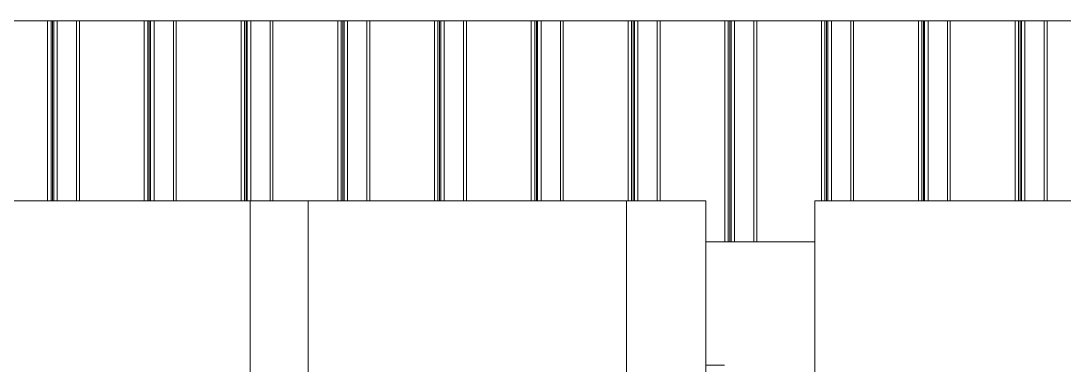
# Model space of a CAD drawing. Header units: millimetres. Extents: x -37960 to 31006, y -24503 to 30326.
# Drawn here: x -31166 to -30150, y 26140 to 26475 of the extents above; entities that cross this region are included whole.
import ezdxf

# ---------------------------------------------------------------- set-up
doc = ezdxf.new("R2010")
doc.units = ezdxf.units.MM
doc.layers.add('Обобщенные модели', color=7, linetype='Continuous', lineweight=9)

# ---------------------------------------------------------------- blocks, each defined once
blk = doc.blocks.new('Пилон П12 - Пилон П25-40-1292194-Разрез 3-3')
at = {"layer": 'Обобщенные модели'}
for p, q in [((-31332.6, 26300), (-30942.9, 26300)), ((-30942.9, 26300), (-30886.6, 26300)), ((-30942.9, 26300), (-30942.9, 21348.6)), ((-30886.6, 21347.8), (-30886.6, 26300))]:
    blk.add_line(p, q, dxfattribs=at)
blk = doc.blocks.new('Пилон П13 - Пилон П25-40-1292208-Разрез 3-3')
at = {"layer": 'Обобщенные модели'}
for p, q in [((-30956.8, 26300), (-30576.4, 26300)), ((-30576.4, 26300), (-30499.2, 26300)), ((-30576.4, 26300), (-30576.4, 21343.5)), ((-30499.2, 21342.5), (-30499.2, 26300))]:
    blk.add_line(p, q, dxfattribs=at)
blk = doc.blocks.new('Пилон П14 - Пилон П25-40-1292259-Разрез 3-3')
at = {"layer": 'Обобщенные модели'}
for p, q in [((-30393.1, 26300), (-30012.6, 26300)), ((-30393.1, 23725), (-30393.1, 26300))]:
    blk.add_line(p, q, dxfattribs=at)
blk = doc.blocks.new('Обвязочная балка 1 - Обвязочная балка 1-1451838-Разрез 3-3')
at = {"layer": 'Обобщенные модели'}
blk.add_line((-30393.1, 26260), (-30499.2, 26260), dxfattribs=at)
blk = doc.blocks.new('Профиль ламели606 - Профиль ламели-1629433-Разрез 3-3')
at = {"layer": 'Обобщенные модели'}
for p, q in [((-30960, 26475), (-30896, 26475)), ((-30956.8, 26475), (-30952.8, 26475)), ((-30952, 26475), (-30944.8, 26475)), ((-30951.6, 26475), (-30943.6, 26475)), ((-30948.4, 26475), (-30944.4, 26475)), ((-30944.8, 26475), (-30940.5, 26475)), ((-30944.4, 26475), (-30885.2, 26475)), ((-30901.5, 26475), (-30893.6, 26475)), ((-30898.4, 26475), (-30895.6, 26475)), ((-30896, 26475), (-30890.4, 26475)), ((-30895.6, 26475), (-30887.6, 26475)), ((-30893.3, 26475), (-30829.3, 26475)), ((-30890.1, 26475), (-30886.1, 26475)), ((-30887.6, 26475), (-30882, 26475)), ((-30886.1, 26475), (-30878.1, 26475)), ((-30884.9, 26475), (-30876.9, 26475)), ((-30881.7, 26475), (-30877.7, 26475)), ((-30878.1, 26475), (-30873.7, 26475)), ((-30877.7, 26475), (-30818.4, 26475)), ((-30834.8, 26475), (-30826.8, 26475)), ((-30831.6, 26475), (-30828.8, 26475)), ((-30829.3, 26475), (-30823.7, 26475)), ((-30829.3, 26475), (-30829.3, 26300)), ((-30828.8, 26475), (-30820.9, 26475)), ((-30826.5, 26475), (-30763.4, 26475)), ((-30826.5, 26300), (-30826.5, 26475)), ((-30765.1, 26475), (-30823.3, 26475)), ((-30823.3, 26475), (-30819.3, 26475)), ((-30820.9, 26475), (-30815.3, 26475)), ((-30819.3, 26475), (-30811.3, 26475)), ((-30818.1, 26475), (-30810.1, 26475)), ((-30815, 26475), (-30811, 26475)), ((-30753.9, 26475), (-30812.5, 26475)), ((-30811.3, 26475), (-30807, 26475)), ((-30811, 26475), (-30757, 26475)), ((-30763.4, 26475), (-30760.1, 26475)), ((-30763.4, 26300), (-30763.4, 26475)), ((-30761.3, 26475), (-30758.5, 26475)), ((-30760.1, 26300), (-30760.1, 26475)), ((-30758.5, 26475), (-30757.3, 26475)), ((-30758.5, 26300), (-30758.5, 26475)), ((-30757.3, 26475), (-30753.9, 26475)), ((-30757.3, 26300), (-30757.3, 26475)), ((-30753.9, 26300), (-30753.9, 26475))]:
    blk.add_line(p, q, dxfattribs=at)
blk = doc.blocks.new('Профиль ламели607 - Профиль ламели-1629697-Разрез 3-3')
at = {"layer": 'Обобщенные модели'}
for p, q in [((-31054.2, 26475), (-30990.2, 26475)), ((-31051, 26475), (-31047, 26475)), ((-31047, 26475), (-31039, 26475)), ((-31045.8, 26475), (-31037.8, 26475)), ((-31042.6, 26475), (-31038.6, 26475)), ((-31039, 26475), (-31034.7, 26475)), ((-31038.6, 26475), (-30979.4, 26475)), ((-30995.7, 26475), (-30987.8, 26475)), ((-30992.6, 26475), (-30989.8, 26475)), ((-30990.2, 26475), (-30984.6, 26475)), ((-30989.8, 26475), (-30981.8, 26475)), ((-30987.5, 26475), (-30923.5, 26475)), ((-30984.3, 26475), (-30980.3, 26475)), ((-30981.8, 26475), (-30976.2, 26475)), ((-30980.3, 26475), (-30972.3, 26475)), ((-30979.1, 26475), (-30971.1, 26475)), ((-30975.9, 26475), (-30971.9, 26475)), ((-30972.3, 26475), (-30967.9, 26475)), ((-30971.9, 26475), (-30912.6, 26475)), ((-30929, 26475), (-30921, 26475)), ((-30925.8, 26475), (-30923, 26475)), ((-30923.5, 26475), (-30917.9, 26475)), ((-30923.5, 26475), (-30923.5, 26300)), ((-30923, 26475), (-30915.1, 26475)), ((-30920.7, 26475), (-30857.6, 26475)), ((-30920.7, 26300), (-30920.7, 26475)), ((-30859.3, 26475), (-30917.5, 26475)), ((-30917.5, 26475), (-30913.5, 26475)), ((-30915.1, 26475), (-30909.5, 26475)), ((-30913.5, 26475), (-30905.5, 26475)), ((-30912.3, 26475), (-30904.3, 26475)), ((-30909.2, 26475), (-30905.2, 26475)), ((-30848.1, 26475), (-30906.7, 26475)), ((-30905.5, 26475), (-30901.2, 26475)), ((-30905.2, 26475), (-30851.2, 26475)), ((-30857.6, 26475), (-30854.3, 26475)), ((-30857.6, 26300), (-30857.6, 26475)), ((-30855.5, 26475), (-30852.7, 26475)), ((-30854.3, 26300), (-30854.3, 26475)), ((-30852.7, 26475), (-30851.5, 26475)), ((-30852.7, 26300), (-30852.7, 26475)), ((-30851.5, 26475), (-30848.1, 26475)), ((-30851.5, 26300), (-30851.5, 26475)), ((-30848.1, 26300), (-30848.1, 26475))]:
    blk.add_line(p, q, dxfattribs=at)
blk = doc.blocks.new('Профиль ламели608 - Профиль ламели-1629961-Разрез 3-3')
at = {"layer": 'Обобщенные модели'}
for p, q in [((-31148.4, 26475), (-31084.4, 26475)), ((-31145.2, 26475), (-31141.2, 26475)), ((-31141.2, 26475), (-31133.2, 26475)), ((-31140, 26475), (-31132, 26475)), ((-31136.8, 26475), (-31132.8, 26475)), ((-31133.2, 26475), (-31128.9, 26475)), ((-31132.8, 26475), (-31073.6, 26475)), ((-31089.9, 26475), (-31082, 26475)), ((-31086.8, 26475), (-31084, 26475)), ((-31084.4, 26475), (-31078.8, 26475)), ((-31084, 26475), (-31076, 26475)), ((-31081.7, 26475), (-31017.7, 26475)), ((-31078.5, 26475), (-31074.5, 26475)), ((-31076, 26475), (-31070.4, 26475)), ((-31074.5, 26475), (-31066.5, 26475)), ((-31073.3, 26475), (-31065.3, 26475)), ((-31070.1, 26475), (-31066.1, 26475)), ((-31066.5, 26475), (-31062.1, 26475)), ((-31066.1, 26475), (-31006.8, 26475)), ((-31023.2, 26475), (-31015.2, 26475)), ((-31020, 26475), (-31017.2, 26475)), ((-31017.7, 26475), (-31012.1, 26475)), ((-31017.7, 26475), (-31017.7, 26300)), ((-31017.2, 26475), (-31009.3, 26475)), ((-31014.9, 26475), (-30951.8, 26475)), ((-31014.9, 26300), (-31014.9, 26475)), ((-30953.5, 26475), (-31011.7, 26475)), ((-31011.7, 26475), (-31007.7, 26475)), ((-31009.3, 26475), (-31003.7, 26475)), ((-31007.7, 26475), (-30999.7, 26475)), ((-31006.5, 26475), (-30998.5, 26475)), ((-31003.4, 26475), (-30999.4, 26475)), ((-30942.3, 26475), (-31000.9, 26475)), ((-30999.7, 26475), (-30995.4, 26475)), ((-30999.4, 26475), (-30945.4, 26475)), ((-30951.8, 26475), (-30948.4, 26475)), ((-30951.8, 26300), (-30951.8, 26475)), ((-30949.7, 26475), (-30946.9, 26475)), ((-30948.4, 26300), (-30948.4, 26475)), ((-30946.9, 26475), (-30945.7, 26475)), ((-30946.9, 26300), (-30946.9, 26475)), ((-30945.7, 26475), (-30942.3, 26475)), ((-30945.7, 26300), (-30945.7, 26475)), ((-30942.3, 26300), (-30942.3, 26475))]:
    blk.add_line(p, q, dxfattribs=at)
blk = doc.blocks.new('Профиль ламели609 - Профиль ламели-1630225-Разрез 3-3')
at = {"layer": 'Обобщенные модели'}
for p, q in [((-31242.6, 26475), (-31178.6, 26475)), ((-31239.4, 26475), (-31235.4, 26475)), ((-31235.4, 26475), (-31227.4, 26475)), ((-31234.2, 26475), (-31226.2, 26475)), ((-31231, 26475), (-31227, 26475)), ((-31227.4, 26475), (-31223.1, 26475)), ((-31227, 26475), (-31167.8, 26475)), ((-31184.1, 26475), (-31176.2, 26475)), ((-31181, 26475), (-31178.2, 26475)), ((-31178.6, 26475), (-31173, 26475)), ((-31178.2, 26475), (-31170.2, 26475)), ((-31175.9, 26475), (-31111.9, 26475)), ((-31172.7, 26475), (-31168.7, 26475)), ((-31170.2, 26475), (-31164.6, 26475)), ((-31168.7, 26475), (-31160.7, 26475)), ((-31167.5, 26475), (-31159.5, 26475)), ((-31164.3, 26475), (-31160.3, 26475)), ((-31160.7, 26475), (-31156.3, 26475)), ((-31160.3, 26475), (-31101, 26475)), ((-31117.4, 26475), (-31109.4, 26475)), ((-31114.2, 26475), (-31111.4, 26475)), ((-31111.9, 26475), (-31106.3, 26475)), ((-31111.9, 26475), (-31111.9, 26300)), ((-31111.4, 26475), (-31103.5, 26475)), ((-31109.1, 26475), (-31046, 26475)), ((-31109.1, 26300), (-31109.1, 26475)), ((-31047.7, 26475), (-31105.9, 26475)), ((-31105.9, 26475), (-31101.9, 26475)), ((-31103.5, 26475), (-31097.9, 26475)), ((-31101.9, 26475), (-31093.9, 26475)), ((-31100.7, 26475), (-31092.7, 26475)), ((-31097.6, 26475), (-31093.6, 26475)), ((-31036.5, 26475), (-31095.1, 26475)), ((-31093.9, 26475), (-31089.6, 26475)), ((-31093.6, 26475), (-31039.6, 26475)), ((-31046, 26475), (-31042.6, 26475)), ((-31046, 26300), (-31046, 26475)), ((-31043.9, 26475), (-31041.1, 26475)), ((-31042.6, 26300), (-31042.6, 26475)), ((-31041.1, 26475), (-31039.9, 26475)), ((-31041.1, 26300), (-31041.1, 26475)), ((-31039.9, 26475), (-31036.5, 26475)), ((-31039.9, 26300), (-31039.9, 26475)), ((-31036.5, 26300), (-31036.5, 26475))]:
    blk.add_line(p, q, dxfattribs=at)
blk = doc.blocks.new('Профиль ламели610 - Профиль ламели-1630489-Разрез 3-3')
at = {"layer": 'Обобщенные модели'}
for p, q in [((-31336.8, 26475), (-31272.8, 26475)), ((-31333.6, 26475), (-31329.6, 26475)), ((-31329.6, 26475), (-31321.6, 26475)), ((-31328.4, 26475), (-31320.4, 26475)), ((-31325.2, 26475), (-31321.2, 26475)), ((-31321.6, 26475), (-31317.3, 26475)), ((-31321.2, 26475), (-31262, 26475)), ((-31278.3, 26475), (-31270.4, 26475)), ((-31275.2, 26475), (-31272.4, 26475)), ((-31272.8, 26475), (-31267.2, 26475)), ((-31272.4, 26475), (-31264.4, 26475)), ((-31270.1, 26475), (-31206.1, 26475)), ((-31266.9, 26475), (-31262.9, 26475)), ((-31264.4, 26475), (-31258.8, 26475)), ((-31262.9, 26475), (-31254.9, 26475)), ((-31261.7, 26475), (-31253.7, 26475)), ((-31258.5, 26475), (-31254.5, 26475)), ((-31254.9, 26475), (-31250.5, 26475)), ((-31254.5, 26475), (-31195.2, 26475)), ((-31209.4, 26475), (-31203.6, 26475)), ((-31208.4, 26475), (-31205.6, 26475)), ((-31206.1, 26475), (-31200.5, 26475)), ((-31206.1, 26475), (-31206.1, 26300)), ((-31205.6, 26475), (-31197.7, 26475)), ((-31203.3, 26475), (-31140.2, 26475)), ((-31203.3, 26300), (-31203.3, 26475)), ((-31141.9, 26475), (-31200.1, 26475)), ((-31200.1, 26475), (-31196.1, 26475)), ((-31197.7, 26475), (-31192.1, 26475)), ((-31196.1, 26475), (-31188.1, 26475)), ((-31194.9, 26475), (-31186.9, 26475)), ((-31191.8, 26475), (-31187.8, 26475)), ((-31130.7, 26475), (-31189.3, 26475)), ((-31188.1, 26475), (-31183.8, 26475)), ((-31187.8, 26475), (-31133.7, 26475)), ((-31140.2, 26475), (-31136.8, 26475)), ((-31140.2, 26300), (-31140.2, 26475)), ((-31138.1, 26475), (-31135.3, 26475)), ((-31136.8, 26300), (-31136.8, 26475)), ((-31135.3, 26475), (-31134.1, 26475)), ((-31135.3, 26300), (-31135.3, 26475)), ((-31134.1, 26475), (-31130.7, 26475)), ((-31134.1, 26300), (-31134.1, 26475)), ((-31130.7, 26300), (-31130.7, 26475))]:
    blk.add_line(p, q, dxfattribs=at)
blk = doc.blocks.new('Профиль ламели613 - Профиль ламели-1631281-Разрез 3-3')
at = {"layer": 'Обобщенные модели'}
for p, q in [((-30394.8, 26475), (-30330.8, 26475)), ((-30391.7, 26475), (-30387.6, 26475)), ((-30387.6, 26475), (-30379.6, 26475)), ((-30386.4, 26475), (-30378.4, 26475)), ((-30383.3, 26475), (-30379.2, 26475)), ((-30379.6, 26475), (-30375.3, 26475)), ((-30379.2, 26475), (-30320, 26475)), ((-30336.4, 26475), (-30328.4, 26475)), ((-30333.2, 26475), (-30330.4, 26475)), ((-30330.8, 26475), (-30325.2, 26475)), ((-30330.4, 26475), (-30322.4, 26475)), ((-30328.1, 26475), (-30264.1, 26475)), ((-30324.9, 26475), (-30320.9, 26475)), ((-30322.4, 26475), (-30316.8, 26475)), ((-30320.9, 26475), (-30312.9, 26475)), ((-30319.7, 26475), (-30311.7, 26475)), ((-30316.5, 26475), (-30312.5, 26475)), ((-30312.9, 26475), (-30308.5, 26475)), ((-30312.5, 26475), (-30253.2, 26475)), ((-30269.6, 26475), (-30261.6, 26475)), ((-30266.4, 26475), (-30263.7, 26475)), ((-30264.1, 26475), (-30258.5, 26475)), ((-30264.1, 26475), (-30264.1, 26300)), ((-30263.7, 26475), (-30255.7, 26475)), ((-30261.3, 26475), (-30198.2, 26475)), ((-30261.3, 26300), (-30261.3, 26475)), ((-30199.9, 26475), (-30258.1, 26475)), ((-30258.1, 26475), (-30254.1, 26475)), ((-30255.7, 26475), (-30250.1, 26475)), ((-30254.1, 26475), (-30246.2, 26475)), ((-30252.9, 26475), (-30244.9, 26475)), ((-30249.8, 26475), (-30245.8, 26475)), ((-30188.7, 26475), (-30247.3, 26475)), ((-30246.2, 26475), (-30241.8, 26475)), ((-30245.8, 26475), (-30191.8, 26475)), ((-30198.2, 26475), (-30194.9, 26475)), ((-30198.2, 26300), (-30198.2, 26475)), ((-30196.1, 26475), (-30193.3, 26475)), ((-30194.9, 26300), (-30194.9, 26475)), ((-30193.3, 26475), (-30192.1, 26475)), ((-30193.3, 26300), (-30193.3, 26475)), ((-30192.1, 26475), (-30188.7, 26475)), ((-30192.1, 26300), (-30192.1, 26475)), ((-30188.7, 26300), (-30188.7, 26475))]:
    blk.add_line(p, q, dxfattribs=at)
blk = doc.blocks.new('Профиль ламели614 - Профиль ламели-1631545-Разрез 3-3')
at = {"layer": 'Обобщенные модели'}
for p, q in [((-30489, 26475), (-30425, 26475)), ((-30485.9, 26475), (-30481.8, 26475)), ((-30481.8, 26475), (-30473.8, 26475)), ((-30480.6, 26475), (-30472.6, 26475)), ((-30477.5, 26475), (-30473.4, 26475)), ((-30473.8, 26475), (-30469.5, 26475)), ((-30473.4, 26475), (-30414.2, 26475)), ((-30430.5, 26475), (-30422.6, 26475)), ((-30427.4, 26475), (-30424.6, 26475)), ((-30425, 26475), (-30419.4, 26475)), ((-30424.6, 26475), (-30416.6, 26475)), ((-30422.3, 26475), (-30358.3, 26475)), ((-30419.1, 26475), (-30415.1, 26475)), ((-30416.6, 26475), (-30411, 26475)), ((-30415.1, 26475), (-30407.1, 26475)), ((-30413.9, 26475), (-30405.9, 26475)), ((-30410.7, 26475), (-30406.7, 26475)), ((-30407.1, 26475), (-30402.7, 26475)), ((-30406.7, 26475), (-30347.4, 26475)), ((-30363.8, 26475), (-30355.8, 26475)), ((-30360.6, 26475), (-30357.9, 26475)), ((-30358.3, 26475), (-30352.7, 26475)), ((-30358.3, 26475), (-30358.3, 26300)), ((-30357.9, 26475), (-30349.9, 26475)), ((-30355.5, 26475), (-30292.4, 26475)), ((-30355.5, 26300), (-30355.5, 26475)), ((-30294.1, 26475), (-30352.3, 26475)), ((-30352.3, 26475), (-30348.3, 26475)), ((-30349.9, 26475), (-30344.3, 26475)), ((-30348.3, 26475), (-30340.4, 26475)), ((-30347.1, 26475), (-30339.1, 26475)), ((-30344, 26475), (-30340, 26475)), ((-30282.9, 26475), (-30341.5, 26475)), ((-30340.4, 26475), (-30336, 26475)), ((-30340, 26475), (-30286, 26475)), ((-30292.4, 26475), (-30289.1, 26475)), ((-30292.4, 26300), (-30292.4, 26475)), ((-30290.3, 26475), (-30287.5, 26475)), ((-30289.1, 26300), (-30289.1, 26475)), ((-30287.5, 26475), (-30286.3, 26475)), ((-30287.5, 26300), (-30287.5, 26475)), ((-30286.3, 26475), (-30282.9, 26475)), ((-30286.3, 26300), (-30286.3, 26475)), ((-30282.9, 26300), (-30282.9, 26475))]:
    blk.add_line(p, q, dxfattribs=at)
blk = doc.blocks.new('Профиль ламели615 - Профиль ламели-1631809-Разрез 3-3')
at = {"layer": 'Обобщенные модели'}
for p, q in [((-30583.2, 26475), (-30519.2, 26475)), ((-30580.1, 26475), (-30576, 26475)), ((-30576, 26475), (-30568, 26475)), ((-30574.8, 26475), (-30566.8, 26475)), ((-30571.7, 26475), (-30567.6, 26475)), ((-30568, 26475), (-30563.7, 26475)), ((-30567.6, 26475), (-30508.4, 26475)), ((-30524.7, 26475), (-30516.8, 26475)), ((-30521.6, 26475), (-30518.8, 26475)), ((-30519.2, 26475), (-30513.6, 26475)), ((-30518.8, 26475), (-30510.8, 26475)), ((-30516.5, 26475), (-30452.5, 26475)), ((-30513.3, 26475), (-30509.3, 26475)), ((-30510.8, 26475), (-30505.2, 26475)), ((-30509.3, 26475), (-30501.3, 26475)), ((-30508.1, 26475), (-30500.1, 26475)), ((-30504.9, 26475), (-30500.9, 26475)), ((-30501.3, 26475), (-30496.9, 26475)), ((-30500.9, 26475), (-30441.6, 26475)), ((-30458, 26475), (-30450, 26475)), ((-30454.8, 26475), (-30452.1, 26475)), ((-30452.5, 26475), (-30446.9, 26475)), ((-30452.5, 26475), (-30452.5, 26260)), ((-30452.1, 26475), (-30444.1, 26475)), ((-30449.7, 26475), (-30386.6, 26475)), ((-30449.7, 26260), (-30449.7, 26475)), ((-30388.3, 26475), (-30446.5, 26475)), ((-30446.5, 26475), (-30442.5, 26475)), ((-30444.1, 26475), (-30438.5, 26475)), ((-30442.5, 26475), (-30434.6, 26475)), ((-30441.3, 26475), (-30433.3, 26475)), ((-30437, 26475), (-30434.2, 26475)), ((-30377.1, 26475), (-30435.7, 26475)), ((-30434.6, 26475), (-30430.2, 26475)), ((-30434.2, 26475), (-30380.2, 26475)), ((-30386.6, 26475), (-30383.3, 26475)), ((-30386.6, 26300), (-30386.6, 26475)), ((-30384.5, 26475), (-30381.7, 26475)), ((-30383.3, 26300), (-30383.3, 26475)), ((-30381.7, 26475), (-30380.5, 26475)), ((-30381.7, 26300), (-30381.7, 26475)), ((-30380.5, 26475), (-30377.1, 26475)), ((-30380.5, 26300), (-30380.5, 26475)), ((-30377.1, 26300), (-30377.1, 26475)), ((-30471.3, 26260), (-30452.8, 26260)), ((-30452.8, 26260), (-30393.1, 26260)), ((-30393.1, 26260), (-30450.3, 26260)), ((-30418.5, 26260), (-30393.1, 26260)), ((-30393.1, 26260), (-30417.7, 26260))]:
    blk.add_line(p, q, dxfattribs=at)
blk = doc.blocks.new('Профиль ламели616 - Профиль ламели-1632073-Разрез 3-3')
at = {"layer": 'Обобщенные модели'}
for p, q in [((-30677.4, 26475), (-30613.4, 26475)), ((-30674.3, 26475), (-30670.2, 26475)), ((-30670.2, 26475), (-30662.2, 26475)), ((-30669, 26475), (-30661, 26475)), ((-30665.9, 26475), (-30661.8, 26475)), ((-30662.2, 26475), (-30657.9, 26475)), ((-30661.8, 26475), (-30602.6, 26475)), ((-30618.9, 26475), (-30611, 26475)), ((-30615.8, 26475), (-30613, 26475)), ((-30613.4, 26475), (-30607.8, 26475)), ((-30613, 26475), (-30605, 26475)), ((-30610.7, 26475), (-30546.7, 26475)), ((-30607.5, 26475), (-30603.5, 26475)), ((-30605, 26475), (-30599.4, 26475)), ((-30603.5, 26475), (-30595.5, 26475)), ((-30602.3, 26475), (-30594.3, 26475)), ((-30599.1, 26475), (-30595.1, 26475)), ((-30595.5, 26475), (-30591.1, 26475)), ((-30595.1, 26475), (-30535.8, 26475)), ((-30552.2, 26475), (-30544.2, 26475)), ((-30549, 26475), (-30546.2, 26475)), ((-30546.7, 26475), (-30541.1, 26475)), ((-30546.7, 26475), (-30546.7, 26300)), ((-30546.2, 26475), (-30538.3, 26475)), ((-30543.9, 26475), (-30480.8, 26475)), ((-30543.9, 26300), (-30543.9, 26475)), ((-30482.5, 26475), (-30540.7, 26475)), ((-30540.7, 26475), (-30536.7, 26475)), ((-30538.3, 26475), (-30532.7, 26475)), ((-30536.7, 26475), (-30528.8, 26475)), ((-30535.5, 26475), (-30527.5, 26475)), ((-30532.4, 26475), (-30528.4, 26475)), ((-30471.3, 26475), (-30529.9, 26475)), ((-30528.8, 26475), (-30524.4, 26475)), ((-30528.4, 26475), (-30474.4, 26475)), ((-30480.8, 26475), (-30477.5, 26475)), ((-30480.8, 26260), (-30480.8, 26475)), ((-30478.7, 26475), (-30475.9, 26475)), ((-30477.5, 26260), (-30477.5, 26475)), ((-30475.9, 26475), (-30474.7, 26475)), ((-30475.9, 26260), (-30475.9, 26475)), ((-30474.7, 26475), (-30471.3, 26475)), ((-30474.7, 26260), (-30474.7, 26475)), ((-30471.3, 26260), (-30471.3, 26475)), ((-30499.3, 26260), (-30414.6, 26260)), ((-30414.3, 26260), (-30499.2, 26260)), ((-30499.2, 26260), (-30483.9, 26260)), ((-30480.8, 26260), (-30499.2, 26260)), ((-30482.8, 26260), (-30404.3, 26260)), ((-30478.6, 26260), (-30469, 26260)), ((-30413.9, 26260), (-30478.6, 26260)), ((-30470.4, 26260), (-30412.6, 26260)), ((-30412.9, 26260), (-30470.3, 26260)), ((-30437, 26260), (-30469.4, 26260)), ((-30469, 26260), (-30413.6, 26260)), ((-30405.1, 26260), (-30436.6, 26260)), ((-30407, 26260), (-30393.1, 26260)), ((-30404.3, 26260), (-30399.5, 26260))]:
    blk.add_line(p, q, dxfattribs=at)
blk = doc.blocks.new('Профиль ламели617 - Профиль ламели-1632337-Разрез 3-3')
at = {"layer": 'Обобщенные модели'}
for p, q in [((-30771.6, 26475), (-30707.6, 26475)), ((-30768.4, 26475), (-30764.4, 26475)), ((-30764.4, 26475), (-30756.4, 26475)), ((-30763.2, 26475), (-30755.2, 26475)), ((-30760, 26475), (-30756, 26475)), ((-30756.4, 26475), (-30752.1, 26475)), ((-30756, 26475), (-30696.8, 26475)), ((-30713.1, 26475), (-30705.2, 26475)), ((-30710, 26475), (-30707.2, 26475)), ((-30707.6, 26475), (-30702, 26475)), ((-30707.2, 26475), (-30699.2, 26475)), ((-30704.9, 26475), (-30640.9, 26475)), ((-30701.7, 26475), (-30697.7, 26475)), ((-30699.2, 26475), (-30694.5, 26475)), ((-30697.7, 26475), (-30689.7, 26475)), ((-30694.5, 26475), (-30688.5, 26475)), ((-30693.3, 26475), (-30689.3, 26475)), ((-30689.7, 26475), (-30685.3, 26475)), ((-30689.3, 26475), (-30630, 26475)), ((-30646.4, 26475), (-30638.4, 26475)), ((-30643.2, 26475), (-30640.4, 26475)), ((-30640.9, 26475), (-30635.3, 26475)), ((-30640.9, 26475), (-30640.9, 26300)), ((-30640.4, 26475), (-30632.5, 26475)), ((-30638.1, 26475), (-30575, 26475)), ((-30638.1, 26300), (-30638.1, 26475)), ((-30576.7, 26475), (-30634.9, 26475)), ((-30634.9, 26475), (-30630.9, 26475)), ((-30632.5, 26475), (-30626.9, 26475)), ((-30630.9, 26475), (-30622.9, 26475)), ((-30629.7, 26475), (-30621.7, 26475)), ((-30626.6, 26475), (-30622.6, 26475)), ((-30565.5, 26475), (-30624.1, 26475)), ((-30622.9, 26475), (-30618.6, 26475)), ((-30622.6, 26475), (-30568.6, 26475)), ((-30575, 26475), (-30571.7, 26475)), ((-30575, 26300), (-30575, 26475)), ((-30572.9, 26475), (-30570.1, 26475)), ((-30571.7, 26300), (-30571.7, 26475)), ((-30570.1, 26475), (-30568.9, 26475)), ((-30570.1, 26300), (-30570.1, 26475)), ((-30568.9, 26475), (-30565.5, 26475)), ((-30568.9, 26300), (-30568.9, 26475)), ((-30565.5, 26300), (-30565.5, 26475)), ((-30499.2, 26260), (-30481.1, 26260)), ((-30498.5, 26260), (-30493.7, 26260)), ((-30481.1, 26140), (-30499.2, 26140)), ((-30493.7, 26140), (-30498.5, 26140))]:
    blk.add_line(p, q, dxfattribs=at)
blk = doc.blocks.new('Профиль ламели618 - Профиль ламели-1632601-Разрез 3-3')
at = {"layer": 'Обобщенные модели'}
for p, q in [((-30865.8, 26475), (-30801.8, 26475)), ((-30862.6, 26475), (-30858.6, 26475)), ((-30858.6, 26475), (-30850.6, 26475)), ((-30857.4, 26475), (-30849.4, 26475)), ((-30854.2, 26475), (-30850.2, 26475)), ((-30850.6, 26475), (-30846.3, 26475)), ((-30850.2, 26475), (-30791, 26475)), ((-30807.3, 26475), (-30799.4, 26475)), ((-30804.2, 26475), (-30801.4, 26475)), ((-30801.8, 26475), (-30796.2, 26475)), ((-30801.4, 26475), (-30793.4, 26475)), ((-30799.1, 26475), (-30735.1, 26475)), ((-30795.9, 26475), (-30791.9, 26475)), ((-30793.4, 26475), (-30787.8, 26475)), ((-30791.9, 26475), (-30783.9, 26475)), ((-30790.7, 26475), (-30782.7, 26475)), ((-30787.5, 26475), (-30783.5, 26475)), ((-30783.9, 26475), (-30779.5, 26475)), ((-30783.5, 26475), (-30724.2, 26475)), ((-30740.6, 26475), (-30732.6, 26475)), ((-30737.4, 26475), (-30734.6, 26475)), ((-30735.1, 26475), (-30729.5, 26475)), ((-30735.1, 26475), (-30735.1, 26300)), ((-30734.6, 26475), (-30726.7, 26475)), ((-30732.3, 26475), (-30669.2, 26475)), ((-30732.3, 26300), (-30732.3, 26475)), ((-30670.9, 26475), (-30729.1, 26475)), ((-30729.1, 26475), (-30725.1, 26475)), ((-30726.7, 26475), (-30721.1, 26475)), ((-30725.1, 26475), (-30717.1, 26475)), ((-30723.9, 26475), (-30715.9, 26475)), ((-30720.8, 26475), (-30716.8, 26475)), ((-30659.7, 26475), (-30718.3, 26475)), ((-30717.1, 26475), (-30712.8, 26475)), ((-30716.8, 26475), (-30662.8, 26475)), ((-30669.2, 26475), (-30665.9, 26475)), ((-30669.2, 26300), (-30669.2, 26475)), ((-30667.1, 26475), (-30664.3, 26475)), ((-30665.9, 26300), (-30665.9, 26475)), ((-30664.3, 26475), (-30663.1, 26475)), ((-30664.3, 26300), (-30664.3, 26475)), ((-30663.1, 26475), (-30659.7, 26475)), ((-30663.1, 26300), (-30663.1, 26475)), ((-30659.7, 26300), (-30659.7, 26475))]:
    blk.add_line(p, q, dxfattribs=at)
blk = doc.blocks.new('Профиль ламели623 - Профиль ламели-1633921-Разрез 3-3')
at = {"layer": 'Обобщенные модели'}
for p, q in [((-30206.4, 26475), (-30142.4, 26475)), ((-30203.3, 26475), (-30199.2, 26475)), ((-30199.2, 26475), (-30191.2, 26475)), ((-30198, 26475), (-30190, 26475)), ((-30194.9, 26475), (-30190.8, 26475)), ((-30191.2, 26475), (-30186.9, 26475)), ((-30190.8, 26475), (-30131.6, 26475)), ((-30148, 26475), (-30140, 26475)), ((-30144.8, 26475), (-30142, 26475)), ((-30142.4, 26475), (-30136.8, 26475)), ((-30142, 26475), (-30134, 26475)), ((-30139.7, 26475), (-30075.7, 26475)), ((-30136.5, 26475), (-30132.5, 26475)), ((-30134, 26475), (-30128.4, 26475)), ((-30132.5, 26475), (-30124.5, 26475)), ((-30131.3, 26475), (-30123.3, 26475)), ((-30128.1, 26475), (-30124.1, 26475)), ((-30124.5, 26475), (-30120.1, 26475)), ((-30124.1, 26475), (-30064.8, 26475)), ((-30081.2, 26475), (-30073.2, 26475)), ((-30078.1, 26475), (-30075.3, 26475)), ((-30075.7, 26475), (-30070.1, 26475)), ((-30075.7, 26475), (-30075.7, 26300)), ((-30075.3, 26475), (-30067.3, 26475)), ((-30072.9, 26475), (-30009.8, 26475)), ((-30072.9, 26300), (-30072.9, 26475)), ((-30011.5, 26475), (-30069.7, 26475)), ((-30069.7, 26475), (-30065.7, 26475)), ((-30067.3, 26475), (-30061.7, 26475)), ((-30065.7, 26475), (-30057.8, 26475)), ((-30064.5, 26475), (-30056.6, 26475)), ((-30061.4, 26475), (-30057.4, 26475)), ((-30000.3, 26475), (-30058.9, 26475)), ((-30057.8, 26475), (-30053.4, 26475)), ((-30057.4, 26475), (-30003.4, 26475)), ((-30009.8, 26475), (-30006.5, 26475)), ((-30009.8, 26300), (-30009.8, 26475)), ((-30007.7, 26475), (-30004.9, 26475)), ((-30006.5, 26300), (-30006.5, 26475)), ((-30004.9, 26475), (-30003.7, 26475)), ((-30004.9, 26300), (-30004.9, 26475)), ((-30003.7, 26475), (-30000.3, 26475)), ((-30003.7, 26300), (-30003.7, 26475)), ((-30000.3, 26300), (-30000.3, 26475)), ((-29935.4, 26260), (-29915.9, 26260)), ((-29933.3, 26260), (-29928.5, 26260)), ((-29915.9, 26140), (-29935.4, 26140)), ((-29928.5, 26140), (-29933.3, 26140))]:
    blk.add_line(p, q, dxfattribs=at)
blk = doc.blocks.new('Профиль ламели624 - Профиль ламели-1634185-Разрез 3-3')
at = {"layer": 'Обобщенные модели'}
for p, q in [((-30300.6, 26475), (-30236.6, 26475)), ((-30297.5, 26475), (-30293.4, 26475)), ((-30293.4, 26475), (-30285.4, 26475)), ((-30292.2, 26475), (-30284.2, 26475)), ((-30289.1, 26475), (-30285, 26475)), ((-30285.4, 26475), (-30281.1, 26475)), ((-30285, 26475), (-30225.8, 26475)), ((-30242.2, 26475), (-30234.2, 26475)), ((-30239, 26475), (-30236.2, 26475)), ((-30236.6, 26475), (-30231, 26475)), ((-30236.2, 26475), (-30228.2, 26475)), ((-30233.9, 26475), (-30169.9, 26475)), ((-30230.7, 26475), (-30226.7, 26475)), ((-30228.2, 26475), (-30222.6, 26475)), ((-30226.7, 26475), (-30218.7, 26475)), ((-30225.5, 26475), (-30217.5, 26475)), ((-30222.3, 26475), (-30218.3, 26475)), ((-30218.7, 26475), (-30214.3, 26475)), ((-30218.3, 26475), (-30159, 26475)), ((-30175.4, 26475), (-30167.4, 26475)), ((-30172.2, 26475), (-30169.5, 26475)), ((-30169.9, 26475), (-30164.3, 26475)), ((-30169.9, 26475), (-30169.9, 26300)), ((-30169.5, 26475), (-30161.5, 26475)), ((-30167.1, 26475), (-30104, 26475)), ((-30167.1, 26300), (-30167.1, 26475)), ((-30105.7, 26475), (-30163.9, 26475)), ((-30163.9, 26475), (-30159.9, 26475)), ((-30161.5, 26475), (-30155.9, 26475)), ((-30159.9, 26475), (-30152, 26475)), ((-30158.7, 26475), (-30150.8, 26475)), ((-30155.6, 26475), (-30151.6, 26475)), ((-30094.5, 26475), (-30153.1, 26475)), ((-30152, 26475), (-30147.6, 26475)), ((-30151.6, 26475), (-30097.6, 26475)), ((-30104, 26475), (-30100.7, 26475)), ((-30104, 26300), (-30104, 26475)), ((-30101.9, 26475), (-30099.1, 26475)), ((-30100.7, 26300), (-30100.7, 26475)), ((-30099.1, 26475), (-30097.9, 26475)), ((-30099.1, 26300), (-30099.1, 26475)), ((-30097.9, 26475), (-30094.5, 26475)), ((-30097.9, 26300), (-30097.9, 26475)), ((-30094.5, 26300), (-30094.5, 26475))]:
    blk.add_line(p, q, dxfattribs=at)

msp = doc.modelspace()

# ---------------------------------------------------------------- block references
at = {"layer": 'Обобщенные модели'}
for name in ['Профиль ламели610 - Профиль ламели-1630489-Разрез 3-3', 'Профиль ламели609 - Профиль ламели-1630225-Разрез 3-3', 'Профиль ламели608 - Профиль ламели-1629961-Разрез 3-3', 'Профиль ламели607 - Профиль ламели-1629697-Разрез 3-3', 'Профиль ламели606 - Профиль ламели-1629433-Разрез 3-3', 'Профиль ламели618 - Профиль ламели-1632601-Разрез 3-3', 'Профиль ламели617 - Профиль ламели-1632337-Разрез 3-3', 'Профиль ламели616 - Профиль ламели-1632073-Разрез 3-3', 'Профиль ламели615 - Профиль ламели-1631809-Разрез 3-3', 'Профиль ламели614 - Профиль ламели-1631545-Разрез 3-3', 'Профиль ламели613 - Профиль ламели-1631281-Разрез 3-3', 'Профиль ламели624 - Профиль ламели-1634185-Разрез 3-3', 'Профиль ламели623 - Профиль ламели-1633921-Разрез 3-3', 'Пилон П12 - Пилон П25-40-1292194-Разрез 3-3', 'Пилон П13 - Пилон П25-40-1292208-Разрез 3-3', 'Пилон П14 - Пилон П25-40-1292259-Разрез 3-3', 'Обвязочная балка 1 - Обвязочная балка 1-1451838-Разрез 3-3']:
    msp.add_blockref(name, (0, 0), dxfattribs=at)

doc.saveas('drawing.dxf')
